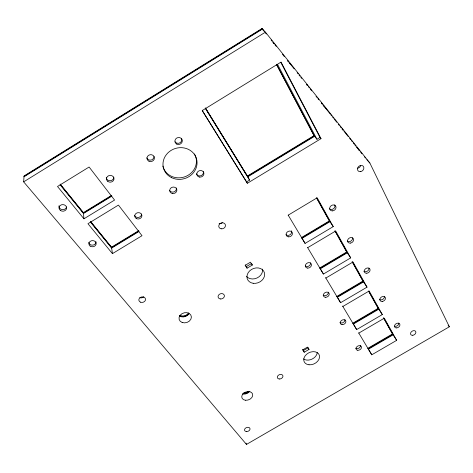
<?xml version="1.0" encoding="UTF-8"?>
<svg xmlns="http://www.w3.org/2000/svg" width="473" height="473" viewBox="0 0 473 473"><rect width="100%" height="100%" fill="white"/><g stroke="black" fill="none" stroke-linecap="round" stroke-linejoin="round"><path stroke-width="0.71" d="M23.65 181.851L24.064 175.968L261.93 28.575L265.448 32.158L369.856 163.019L449.35 326.784L246.48 444.425L23.65 181.851L265.448 32.158M24.034 176.37L262.172 28.823M24.005 176.778L262.414 29.066L263.337 30.225M83.946 218.804L57.517 186.492L89.113 167.016L114.572 200.073L83.946 218.804L83.419 212.637L111.693 195.325M111.764 195.733L83.455 213.063L60.195 184.464M111.829 196.141L83.496 213.489L60.207 184.872M112.432 253.634L87.954 223.711L118.433 205.087L142.006 235.702L112.432 253.634L111.516 247.184L138.79 230.623M138.885 231.049L111.575 247.627L90.668 221.926M138.973 231.48L111.64 248.077L90.71 222.357M321.007 138.666L319.99 137.448L316.963 139.287L313.995 135.656L247.385 176.033L249.584 180.083L246.599 181.898L247.332 183.27L321.007 138.666L281.051 62.075L202.196 110.587L247.332 183.27M314.273 135.993L247.586 176.405L205.442 108.021M288.181 215.174L317.17 197.785L333.24 226.608L305.079 243.4L288.169 215.097M247.066 268.179L246.38 266.601L251.618 263.473L252.322 265.04L247.066 268.179L245.15 265.359L250.418 262.208L252.322 265.04M301.827 237.907L329.622 221.317L316.49 197.797M302.07 238.315L329.894 221.713L316.75 198.175M307.651 247.698L335.694 231.001L350.694 257.897L323.426 274.044L307.616 247.58M320.055 268.357L346.975 252.399L334.902 230.771M320.304 268.782L347.253 252.807L335.174 231.167M325.832 278.065L352.982 262.001L367.013 287.158L340.584 302.708L325.578 277.586M337.113 296.861L363.223 281.482L352.119 261.604M337.373 297.298L363.5 281.908L352.397 262.018M342.836 306.474L369.153 291.001L382.302 314.58L356.666 329.575L342.594 306.019M304.245 352.225L303.447 350.534L308.219 347.738L309.029 349.423L304.245 352.225L302.673 349.914L307.468 347.105L309.029 349.423M353.118 323.603L378.453 308.768L368.544 291.013M353.384 324.046L378.743 309.2L368.828 291.439M358.782 333.11L384.318 318.187L396.67 340.335L371.772 354.809L358.658 332.85M368.165 348.731L392.773 334.405L383.627 318.027M368.432 349.186L393.063 334.849L383.562 317.832M366.806 159.673L369.856 163.019M60.183 184.056L83.419 212.637M90.627 221.494L111.516 247.184M364.594 156.9L365.475 158.012M271.171 40.034L272.093 41.186M273.01 42.345L273.932 43.498M274.854 44.651L276.238 46.384M287.761 60.81L288.678 61.969M289.6 63.122L294.212 68.892M306.652 84.478L307.574 85.631M308.497 86.784L309.419 87.937M310.341 89.095L311.725 90.822M321.398 102.943L322.32 104.101M323.242 105.254L324.165 106.407M325.087 107.56L330.154 113.91M342.139 128.916L343.061 130.069M343.977 131.228L348.128 136.419M356.884 147.387L357.807 148.54M358.729 149.693L359.651 150.852M360.568 152.004L361.951 153.737M261.93 28.575L264.472 31.703M265.394 32.856L266.317 34.009M272.974 42.404L273.891 43.557M282.434 54.194L284.273 56.506M287.696 60.846L288.619 61.998M289.541 63.151L290.457 64.304M297.168 72.653L298.091 73.806M299.013 74.959L299.929 76.112M300.852 77.265L301.774 78.417M306.563 84.472L307.485 85.625M316.047 96.297L316.969 97.45M317.891 98.603L318.814 99.756M321.291 102.913L322.214 104.066M323.13 105.219L325.891 108.678M330.787 114.75L331.709 115.903M332.625 117.062L333.548 118.215M334.47 119.367L336.77 122.247M338.319 124.233L339.236 125.386M340.158 126.539L341.08 127.692M341.997 128.845L342.919 129.998M349.665 138.4L350.588 139.553M351.51 140.706L352.432 141.859M353.349 143.012L354.271 144.164M354.886 144.98L355.802 146.133M356.725 147.286L359.486 150.745M448.12 325.199L449.35 326.784M333.24 226.608L329.356 220.926L301.585 237.499L305.079 243.4M245.233 264.91L246.38 266.601M302.661 349.376L303.447 350.534M350.694 257.897L346.703 251.991L319.801 267.937L323.426 274.044M367.013 287.158L362.939 281.063L336.859 296.429L340.584 302.708M382.302 314.58L378.169 308.337L352.858 323.16L356.666 329.575M396.67 340.335L392.484 333.962L367.893 348.282L371.772 354.809M202.367 110.647L246.599 181.898M205.613 108.347L247.793 176.784L314.545 136.33L276.48 64.269M205.176 108.051L249.584 180.083M277.562 64.369L316.963 139.287M276.575 64.641L313.995 135.656M280.802 62.377L319.99 137.448M246.084 443.154L246.48 444.425M248.757 391.745A5.611 4.139 -20.3 0 1 243.477 393.589M248.591 391.254A5.611 4.139 -20.3 0 1 243.311 393.093M188.851 313.327A6.208 4.996 -15.8 0 1 179.273 315.461M188.721 312.854A6.202 4.996 -15.8 0 1 180.438 315.639M222.322 222.623A3.382 2.939 -22 0 1 219.111 223.67M249.821 391.242A5.617 4.139 -20.3 0 1 242.342 393.849M188.981 313.8A6.214 5.002 -15.8 0 1 179.397 315.934M291.279 230.794A3.305 2.761 -29.8 0 1 290.239 234.602A3.305 2.761 -29.8 0 1 286.082 234.738M310.542 262.822A3.193 2.578 -29.5 0 1 308.881 266.021A3.193 2.578 -29.5 0 1 305.245 265.968M328.292 292.137A3.086 2.412 -29.3 0 1 326.648 295.17A3.086 2.412 -29.3 0 1 323.154 295.164M344.912 319.588A2.992 2.264 -29.1 0 1 343.292 322.48A2.992 2.264 -29.1 0 1 339.933 322.509M360.521 345.361A2.897 2.123 -29 0 1 358.918 348.116A2.897 2.123 -29 0 1 355.684 348.181M398.84 323.018A2.921 2.134 -32 0 1 397.486 325.613A2.921 2.134 -32 0 1 394.47 326.163M384.389 296.441A3.015 2.27 -32.6 0 1 382.687 299.385A3.015 2.27 -32.6 0 1 379.376 299.379M368.993 268.114A3.116 2.418 -33.4 0 1 367.267 271.212A3.116 2.418 -33.4 0 1 363.82 271.165M352.556 237.866A3.222 2.584 -34.4 0 1 350.806 241.135A3.222 2.584 -34.4 0 1 347.217 241.041M334.718 204.809A3.335 2.767 -35.8 0 1 333.548 208.705A3.335 2.767 -35.8 0 1 329.445 208.8M194.427 153.932A17.081 15.704 -16.4 0 1 186.356 176.187A17.081 15.704 -16.4 0 1 163.481 168.033M163.244 167.395A17.081 15.704 -16.4 0 1 162.872 166.076M113.768 177.091A3.76 3.382 -1 0 1 110.286 180.721A3.76 3.382 -1 0 1 106.259 177.612M141.563 214.015A3.595 3.157 -8.5 0 1 138.642 217.391A3.595 3.157 -8.5 0 1 134.58 215.404M95.995 241.756A3.63 3.086 -3.4 0 1 92.684 245.138A3.63 3.086 -3.4 0 1 88.764 242.395M66.527 206.943A3.814 3.293 3 0 1 62.164 209.61A3.814 3.293 3 0 1 59.001 205.802M176.305 187.982A3.589 3.228 -14.5 0 1 174.082 191.855A3.589 3.228 -14.5 0 1 169.683 190.56M154.021 156.533A3.719 3.435 -8.4 0 1 146.772 157.887M181.715 138.766A3.707 3.477 -16.7 0 1 175.034 141.811M203.289 171.545A3.589 3.258 -20.9 0 1 200.824 175.743A3.589 3.258 -20.9 0 1 196.455 173.727M262.556 269.096A9.028 7.426 -24 0 1 256.987 278A9.028 7.426 -24 0 1 246.551 276.439M317.241 352.586A8.195 6.114 -25.7 0 1 311.902 359.161A8.195 6.114 -25.7 0 1 303.524 358.901M143.798 296.796A3.346 2.737 -11.2 0 1 139.825 297.659M360.663 165.727A3.417 2.85 -41.7 0 1 357.363 168.24M412.793 335.28A2.891 2.069 -32.4 0 0 415.702 331.52A2.891 2.069 -32.4 0 0 411.114 332.099A2.891 2.069 -32.4 0 0 412.793 335.28M246.498 431.542A2.838 2.01 -20 0 0 249.963 428.479A2.838 2.01 -20 0 0 245.381 428.242A2.838 2.01 -20 0 0 246.498 431.542M288.282 236.831A3.317 2.767 -29.8 0 0 292.403 232.935A3.317 2.767 -29.8 0 0 287.158 232.113A3.317 2.767 -29.8 0 0 288.282 236.831M307.415 268.073A3.205 2.584 -29.5 0 0 311.429 264.354A3.205 2.584 -29.5 0 0 306.409 263.644A3.205 2.584 -29.5 0 0 307.415 268.073M325.294 297.263A3.098 2.418 -29.3 0 0 329.202 293.709A3.098 2.418 -29.3 0 0 324.401 293.1A3.098 2.418 -29.3 0 0 325.294 297.263M342.044 324.602A2.998 2.264 -29.1 0 0 345.852 321.202A2.998 2.264 -29.1 0 0 341.246 320.682A2.998 2.264 -29.1 0 0 342.044 324.602M357.765 350.268A2.909 2.129 -28.9 0 0 361.478 347.005A2.909 2.129 -28.9 0 0 357.05 346.567A2.909 2.129 -28.9 0 0 357.765 350.268M396.829 327.895A2.933 2.134 -32 0 0 399.744 324.064A2.933 2.134 -32 0 0 395.061 324.644A2.933 2.134 -32 0 0 396.829 327.895M382.296 301.431A3.027 2.27 -32.6 0 0 385.27 297.416A3.027 2.27 -32.6 0 0 380.41 297.972A3.027 2.27 -32.6 0 0 382.296 301.431M366.806 273.228A3.128 2.424 -33.3 0 0 369.839 269.013A3.128 2.424 -33.3 0 0 364.801 269.533A3.128 2.424 -33.3 0 0 366.806 273.228M350.268 243.116A3.234 2.59 -34.3 0 0 353.361 238.676A3.234 2.59 -34.3 0 0 348.122 239.161A3.234 2.59 -34.3 0 0 350.268 243.116M332.566 210.881A3.346 2.773 -35.7 0 0 335.724 206.198A3.346 2.773 -35.7 0 0 330.266 206.642A3.346 2.773 -35.7 0 0 332.566 210.881M171.681 177.706A17.158 15.751 -16.5 0 0 197.064 162.576A17.158 15.751 -16.5 0 0 171.309 150.266A17.158 15.751 -16.5 0 0 171.681 177.706M107.773 181.354A3.778 3.394 -1.2 0 0 113.958 179.409A3.778 3.394 -1.2 0 0 109.021 175.578A3.778 3.394 -1.2 0 0 107.773 181.354M136.679 218.703A3.607 3.163 -8.6 0 0 141.912 215.534A3.607 3.163 -8.6 0 0 136.36 213.222A3.607 3.163 -8.6 0 0 136.679 218.703M90.183 246.09A3.642 3.092 -3.5 0 0 96.12 244.18A3.642 3.092 -3.5 0 0 91.313 240.798A3.642 3.092 -3.5 0 0 90.183 246.09M60.402 210.438A3.825 3.305 2.9 0 0 66.592 208.481A3.825 3.305 2.9 0 0 61.455 204.803A3.825 3.305 2.9 0 0 60.402 210.438M172.243 193.475A3.601 3.234 -14.6 0 0 176.784 189.413A3.601 3.234 -14.6 0 0 170.854 188.041A3.601 3.234 -14.6 0 0 172.243 193.475M148.977 161.21A3.731 3.441 -8.6 0 0 154.429 157.887A3.731 3.441 -8.6 0 0 148.705 155.25A3.731 3.441 -8.6 0 0 148.977 161.21M176.837 144.123A3.725 3.482 -16.8 0 0 182.318 140.777A3.725 3.482 -16.8 0 0 176.689 138.069A3.725 3.482 -16.8 0 0 176.837 144.123M199.476 177.068A3.601 3.264 -20.9 0 0 203.798 172.734A3.601 3.264 -20.9 0 0 197.832 171.658A3.601 3.264 -20.9 0 0 199.476 177.068M182.176 322.485A6.285 5.032 -15.9 0 0 191.388 317.04A6.285 5.032 -15.9 0 0 181.999 313.67A6.285 5.032 -15.9 0 0 182.176 322.485M360.302 171.664A3.453 2.868 -41.5 0 0 363.607 166.774A3.453 2.868 -41.5 0 0 358.079 167.158A3.453 2.868 -41.5 0 0 360.302 171.664M140.658 302.217A3.376 2.749 -11.3 0 0 145.548 299.297A3.376 2.749 -11.3 0 0 140.375 297.44A3.376 2.749 -11.3 0 0 140.658 302.217M253.191 283.297A9.117 7.462 -24 0 0 264.437 272.791A9.117 7.462 -24 0 0 249.768 270.787A9.117 7.462 -24 0 0 253.191 283.297M309.017 364.784A8.266 6.131 -25.7 0 0 319.429 355.578A8.266 6.131 -25.7 0 0 306.516 354.348A8.266 6.131 -25.7 0 0 309.017 364.784M279.259 378.991A2.933 2.164 -23 0 0 282.895 375.745A2.933 2.164 -23 0 0 278.23 375.373A2.933 2.164 -23 0 0 279.259 378.991M220.388 298.96A3.24 2.631 -19.8 0 0 224.303 295.253A3.24 2.631 -19.8 0 0 218.999 294.62A3.24 2.631 -19.8 0 0 220.388 298.96M221.216 228.802A3.423 2.956 -22.1 0 0 225.367 224.764A3.423 2.956 -22.1 0 0 219.75 223.883A3.423 2.956 -22.1 0 0 221.216 228.802M245.67 400.264A5.676 4.156 -20.4 0 0 252.612 394.056A5.676 4.156 -20.4 0 0 243.453 393.412A5.676 4.156 -20.4 0 0 245.67 400.264"/></g></svg>
